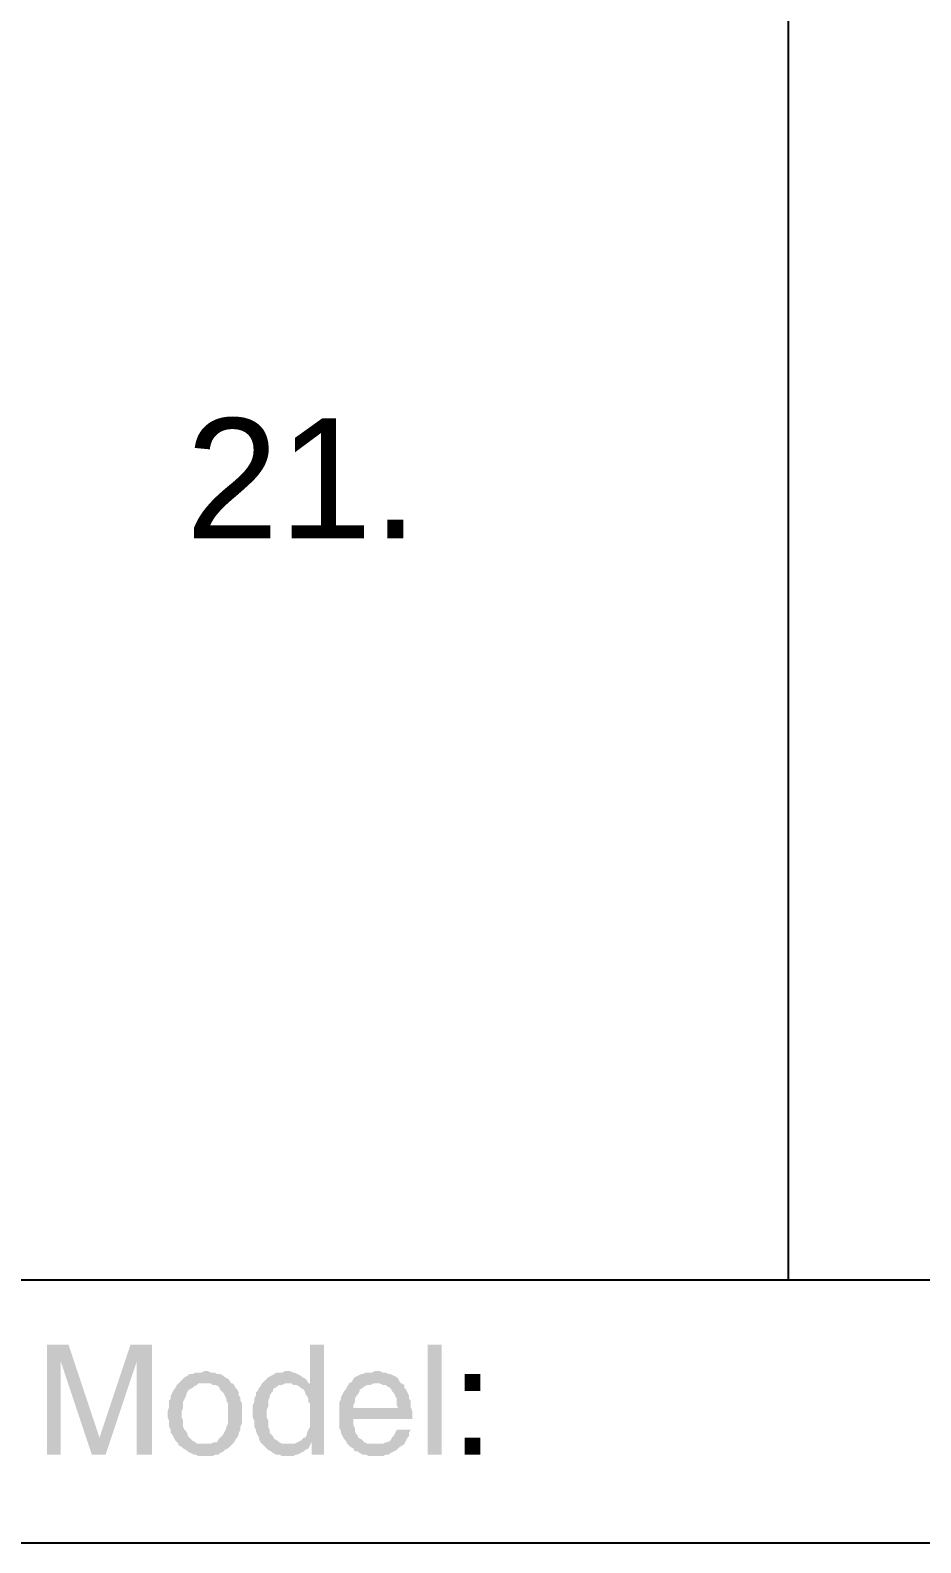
# Model space of a CAD drawing. Header units: inches. Extents: x 3613 to 8393, y -2205 to -794.
# Drawn here: x 6242.36 to 6268.32, y -1158.28 to -1114.16 of the extents above; entities that cross this region are included whole.
import ezdxf

# ---------------------------------------------------------------- set-up
doc = ezdxf.new("R2010")
doc.units = ezdxf.units.IN
doc.header["$MEASUREMENT"] = 0
doc.styles.get("Standard").update_dxf_attribs({"font": 'arial.ttf'})

msp = doc.modelspace()

# ---------------------------------------------------------------- hatches: boundary and pattern name
at = {"transparency": 33554559}
for points in [[(6243.473, -1152.502), (6242.841, -1152.502), (6242.841, -1155.706), (6243.248, -1155.706), (6243.248, -1152.998)], [(6243.473, -1152.502), (6243.248, -1152.998), (6244.15, -1155.706), (6244.376, -1155.21)], [(6245.91, -1152.502), (6245.279, -1152.502), (6244.376, -1155.21), (6244.15, -1155.706), (6244.556, -1155.706), (6245.459, -1152.998), (6245.459, -1152.998)], [(6245.91, -1152.502), (6245.459, -1152.998), (6245.459, -1155.706), (6245.91, -1155.706)], [(6250.92, -1152.502), (6250.514, -1152.502), (6250.514, -1153.675), (6250.198, -1153.72), (6250.243, -1153.766), (6250.333, -1153.811), (6250.378, -1153.901), (6250.378, -1153.946), (6250.424, -1153.991), (6250.469, -1154.082), (6250.469, -1154.172), (6250.514, -1154.217), (6250.514, -1154.894), (6250.469, -1154.984), (6250.424, -1155.074), (6250.424, -1155.12), (6250.378, -1155.21), (6250.333, -1155.21), (6250.288, -1155.255), (6250.243, -1155.3), (6250.153, -1155.345), (6250.559, -1155.345), (6250.559, -1155.706), (6250.92, -1155.706)], [(6253.944, -1155.706), (6253.944, -1152.502), (6254.35, -1152.502), (6254.35, -1155.706)], [(6247.445, -1153.269), (6247.445, -1153.269), (6247.355, -1153.314), (6247.174, -1153.314), (6247.084, -1153.359), (6246.994, -1153.359), (6246.948, -1153.405), (6246.858, -1153.45), (6246.813, -1153.495), (6246.723, -1153.585), (6246.678, -1153.63), (6246.678, -1153.63), (6246.632, -1153.675), (6246.587, -1153.766), (6246.542, -1153.811), (6246.497, -1153.901), (6246.452, -1153.991), (6246.452, -1154.082), (6246.407, -1154.127), (6246.407, -1154.307), (6246.362, -1154.443), (6246.362, -1154.533), (6246.362, -1154.623), (6246.407, -1154.713), (6246.407, -1154.894), (6246.452, -1154.984), (6246.452, -1155.074), (6246.497, -1155.12), (6246.542, -1155.21), (6246.587, -1155.3), (6246.632, -1155.345), (6246.678, -1155.39), (6246.678, -1155.435), (6247.445, -1155.39), (6247.219, -1155.39), (6247.174, -1155.345), (6247.084, -1155.3), (6247.039, -1155.255), (6246.948, -1155.165), (6246.948, -1155.12), (6246.903, -1155.029), (6246.858, -1154.984), (6246.813, -1154.894), (6246.813, -1154.713), (6246.768, -1154.623), (6246.768, -1154.443), (6246.813, -1154.352), (6246.813, -1154.172), (6246.858, -1154.082), (6246.903, -1153.991), (6246.903, -1153.946), (6246.948, -1153.856), (6246.994, -1153.811), (6247.084, -1153.766), (6247.129, -1153.72), (6247.219, -1153.675), (6247.264, -1153.63), (6248.212, -1153.63), (6248.167, -1153.54), (6248.122, -1153.495), (6248.032, -1153.45), (6247.986, -1153.405), (6247.896, -1153.359), (6247.806, -1153.359), (6247.716, -1153.314), (6247.625, -1153.314), (6247.535, -1153.269)], [(6249.837, -1153.269), (6249.792, -1153.269), (6249.701, -1153.314), (6249.521, -1153.314), (6249.476, -1153.359), (6249.386, -1153.405), (6249.295, -1153.45), (6249.25, -1153.495), (6249.205, -1153.54), (6249.115, -1153.63), (6249.972, -1153.63), (6250.017, -1153.675), (6250.108, -1153.675), (6250.198, -1153.72), (6250.514, -1153.675), (6250.514, -1153.63), (6250.469, -1153.63), (6250.424, -1153.54), (6250.378, -1153.495), (6250.288, -1153.45), (6250.243, -1153.405), (6250.153, -1153.359), (6250.063, -1153.314), (6250.017, -1153.314), (6249.927, -1153.269)], [(6252.455, -1153.269), (6252.409, -1153.269), (6252.319, -1153.314), (6252.139, -1153.314), (6252.048, -1153.359), (6252.003, -1153.359), (6251.913, -1153.405), (6251.823, -1153.45), (6251.778, -1153.495), (6251.732, -1153.585), (6251.642, -1153.63), (6252.545, -1153.63), (6252.635, -1153.675), (6252.725, -1153.675), (6252.77, -1153.72), (6252.861, -1153.766), (6252.906, -1153.856), (6252.906, -1153.856), (6252.951, -1153.901), (6252.996, -1153.991), (6253.041, -1154.082), (6253.041, -1154.262), (6253.086, -1154.352), (6251.371, -1154.352), (6251.371, -1154.939), (6251.416, -1155.029), (6251.416, -1155.074), (6251.462, -1155.165), (6251.507, -1155.255), (6251.552, -1155.3), (6251.597, -1155.39), (6251.642, -1155.435), (6252.455, -1155.39), (6252.184, -1155.39), (6252.093, -1155.345), (6252.048, -1155.3), (6252.003, -1155.255), (6251.913, -1155.21), (6251.913, -1155.165), (6251.868, -1155.12), (6251.823, -1155.029), (6251.823, -1154.939), (6251.778, -1154.849), (6251.778, -1154.668), (6253.493, -1154.668), (6253.493, -1154.443), (6253.447, -1154.307), (6253.447, -1154.127), (6253.402, -1154.082), (6253.402, -1153.991), (6253.357, -1153.901), (6253.312, -1153.811), (6253.267, -1153.766), (6253.267, -1153.675), (6253.177, -1153.63), (6253.132, -1153.585), (6253.086, -1153.495), (6253.041, -1153.45), (6252.951, -1153.405), (6252.861, -1153.359), (6252.816, -1153.359), (6252.725, -1153.314), (6252.635, -1153.314), (6252.545, -1153.269)], [(6255.478, -1153.856), (6255.478, -1153.359), (6255.027, -1153.359), (6255.027, -1153.856)], [(6248.212, -1153.63), (6247.445, -1153.63), (6247.625, -1153.63), (6247.671, -1153.675), (6247.761, -1153.675), (6247.851, -1153.72), (6247.896, -1153.811), (6247.941, -1153.856), (6247.986, -1153.901), (6248.032, -1153.991), (6248.077, -1154.082), (6248.077, -1154.127), (6248.122, -1154.217), (6248.122, -1154.804), (6248.077, -1154.894), (6248.077, -1154.939), (6248.032, -1155.029), (6247.986, -1155.12), (6247.941, -1155.165), (6247.896, -1155.21), (6247.851, -1155.255), (6247.806, -1155.345), (6247.716, -1155.345), (6247.625, -1155.39), (6247.445, -1155.39), (6246.678, -1155.435), (6246.768, -1155.481), (6246.813, -1155.526), (6246.903, -1155.571), (6246.948, -1155.616), (6247.039, -1155.661), (6247.129, -1155.706), (6247.174, -1155.706), (6247.264, -1155.751), (6247.671, -1155.751), (6247.761, -1155.706), (6247.851, -1155.706), (6247.896, -1155.661), (6247.986, -1155.616), (6248.032, -1155.571), (6248.122, -1155.526), (6248.167, -1155.481), (6248.257, -1155.39), (6248.257, -1155.39), (6248.302, -1155.345), (6248.347, -1155.255), (6248.393, -1155.21), (6248.438, -1155.12), (6248.438, -1155.074), (6248.483, -1154.984), (6248.483, -1154.894), (6248.528, -1154.804), (6248.528, -1154.533), (6248.528, -1154.217), (6248.483, -1154.127), (6248.483, -1154.036), (6248.438, -1153.991), (6248.438, -1153.901), (6248.393, -1153.811), (6248.347, -1153.766), (6248.302, -1153.675), (6248.257, -1153.63)], [(6249.115, -1153.63), (6249.07, -1153.72), (6249.024, -1153.766), (6248.979, -1153.856), (6248.934, -1153.901), (6248.934, -1153.991), (6248.889, -1154.082), (6248.889, -1154.172), (6248.844, -1154.262), (6248.844, -1154.623), (6248.889, -1154.713), (6248.889, -1154.894), (6248.934, -1154.984), (6248.934, -1155.029), (6248.979, -1155.12), (6249.024, -1155.21), (6249.024, -1155.255), (6249.07, -1155.345), (6249.115, -1155.39), (6249.205, -1155.481), (6249.25, -1155.526), (6249.295, -1155.571), (6249.386, -1155.616), (6249.431, -1155.661), (6249.521, -1155.706), (6249.611, -1155.706), (6249.701, -1155.751), (6250.017, -1155.751), (6250.108, -1155.706), (6250.153, -1155.706), (6250.243, -1155.661), (6250.333, -1155.616), (6250.378, -1155.571), (6250.469, -1155.526), (6250.514, -1155.435), (6249.882, -1155.39), (6249.701, -1155.39), (6249.611, -1155.345), (6249.566, -1155.3), (6249.476, -1155.255), (6249.431, -1155.165), (6249.386, -1155.12), (6249.34, -1155.074), (6249.34, -1154.984), (6249.295, -1154.894), (6249.295, -1154.713), (6249.25, -1154.623), (6249.25, -1154.397), (6249.295, -1154.307), (6249.295, -1154.127), (6249.34, -1154.036), (6249.34, -1153.991), (6249.386, -1153.901), (6249.431, -1153.856), (6249.431, -1153.811), (6249.476, -1153.766), (6249.566, -1153.72), (6249.611, -1153.675), (6249.701, -1153.675), (6249.792, -1153.63), (6249.882, -1153.63)], [(6251.642, -1153.63), (6251.642, -1153.675), (6251.597, -1153.72), (6251.552, -1153.811), (6251.507, -1153.856), (6251.462, -1153.946), (6251.416, -1154.036), (6251.416, -1154.082), (6251.371, -1154.172), (6251.371, -1154.352), (6251.778, -1154.352), (6251.778, -1154.262), (6251.823, -1154.172), (6251.823, -1154.082), (6251.868, -1153.991), (6251.913, -1153.946), (6251.958, -1153.856), (6251.958, -1153.811), (6252.048, -1153.766), (6252.093, -1153.72), (6252.184, -1153.675), (6252.274, -1153.675), (6252.364, -1153.63), (6252.455, -1153.63)], [(6253.447, -1154.984), (6253.041, -1154.984), (6252.996, -1155.074), (6252.951, -1155.165), (6252.906, -1155.21), (6252.861, -1155.3), (6252.77, -1155.345), (6252.725, -1155.345), (6252.635, -1155.39), (6252.455, -1155.39), (6251.642, -1155.435), (6251.642, -1155.435), (6251.687, -1155.481), (6251.778, -1155.526), (6251.823, -1155.616), (6251.913, -1155.616), (6251.958, -1155.661), (6252.048, -1155.706), (6252.139, -1155.706), (6252.229, -1155.751), (6252.635, -1155.751), (6252.725, -1155.706), (6252.816, -1155.706), (6252.861, -1155.661), (6252.951, -1155.616), (6253.041, -1155.571), (6253.086, -1155.526), (6253.132, -1155.481), (6253.222, -1155.435), (6253.267, -1155.39), (6253.312, -1155.3), (6253.357, -1155.21), (6253.402, -1155.165), (6253.402, -1155.074)], [(6250.153, -1155.345), (6250.063, -1155.39), (6249.882, -1155.39), (6250.514, -1155.435), (6250.559, -1155.345)], [(6255.478, -1155.706), (6255.478, -1155.21), (6255.027, -1155.21), (6255.027, -1155.706)]]:
    msp.add_hatch(color=256, dxfattribs=at).paths.add_polyline_path(points)

# ---------------------------------------------------------------- linework, layer by layer
msp.add_line((6264.458, -894.646), (6264.458, -1150.606))
for points in [[(6239.456, -1150.606), (6635.894, -1150.606)], [(6239.456, -1158.279), (6535.587, -1158.279)]]:
    msp.add_lwpolyline(points)

# ---------------------------------------------------------------- texts
at = {"insert": (6250.286, -1127.226), "char_height": 3.5, "width": 34.34827, "attachment_point": 5}
msp.add_mtext('21.', dxfattribs=at)

doc.saveas('drawing.dxf')
